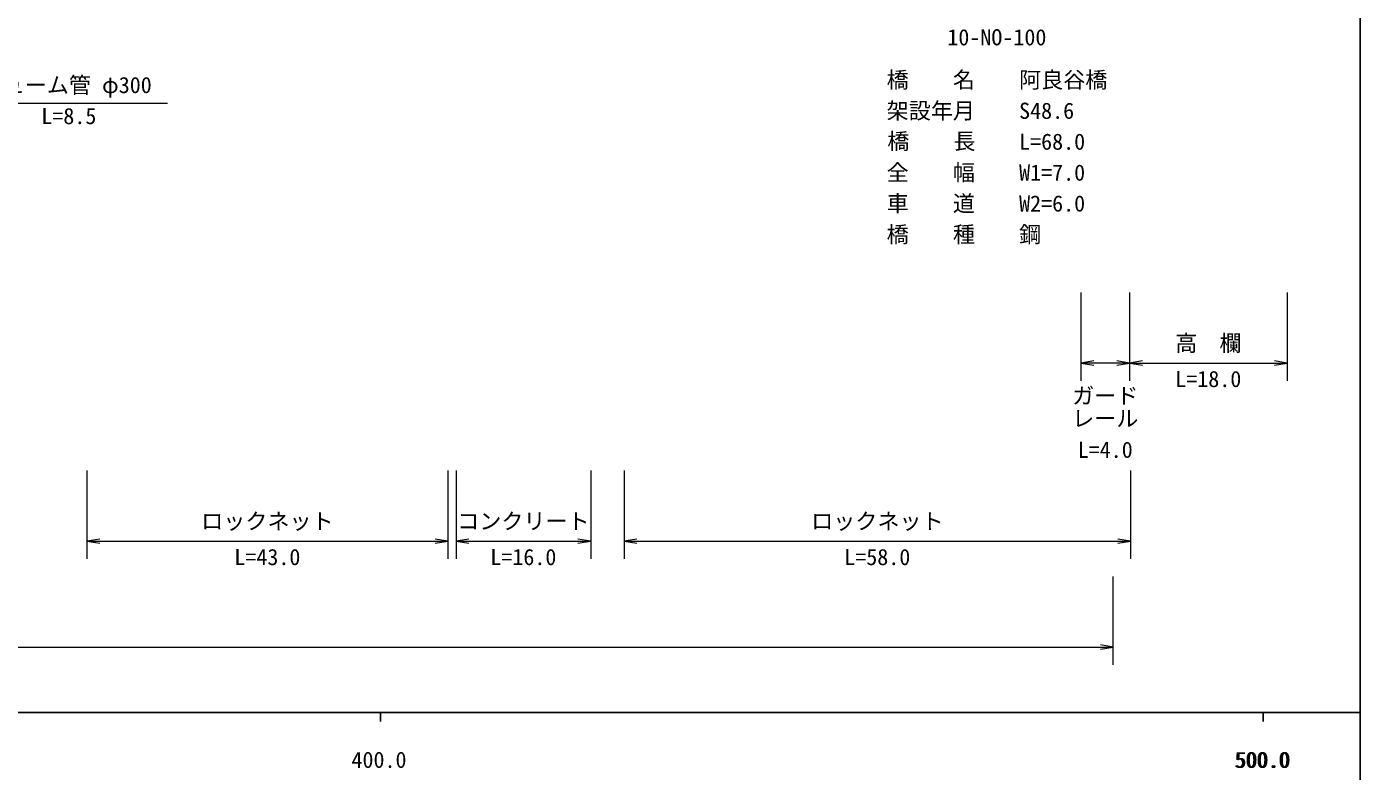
# Model space of a CAD drawing. Units: millimetres, scale not verified. Extents: x 40000 to 680000, y 20000 to 380000.
# Drawn here: x 427937 to 579000, y 198357 to 282672 of the extents above; entities that cross this region are included whole.
import ezdxf
from ezdxf.enums import TextEntityAlignment as Align

# ---------------------------------------------------------------- set-up
doc = ezdxf.new("R2010")
doc.units = ezdxf.units.MM
doc.header["$LTSCALE"] = 1000
for name, color, linetype, lineweight in [('M-BGD', 7, 'Continuous', 13), ('M-STR-STR1', 1, 'Continuous', 13), ('M-STR-STR3', 7, 'Continuous', 13), ('M-TTL-BAND', 7, 'Continuous', 25)]:
    doc.layers.add(name, color=color, linetype=linetype, lineweight=lineweight)
doc.styles.add('ＭＳ ゴシック', font='')
doc.styles.get('ＭＳ ゴシック').set_extended_font_data('MS Gothic')

# ---------------------------------------------------------------- blocks, each defined once
blk = doc.blocks.new('open_arrow')
at = {"color": 0, "linetype": 'Continuous', "lineweight": -2}
blk.add_lwpolyline([(7.5, 1.25), (0, 0), (7.5, -1.25)], dxfattribs=at)

msp = doc.modelspace()

# ---------------------------------------------------------------- linework, layer by layer
at = {"layer": 'M-BGD'}
msp.add_line((552972, 232420), (552972, 222420), dxfattribs=at)
at = {"layer": 'M-STR-STR3'}
for p, q in [((421552, 274027), (443890, 274027)), ((547357, 252577), (547357, 242577)), ((552861, 252577), (552861, 242577)), ((570716, 252577), (570716, 242577)), ((552861, 244577), (547357, 244577)), ((552861, 244577), (570716, 244577)), ((434765, 232420), (434765, 222420)), ((475649, 232420), (475649, 222420)), ((476585, 232420), (476585, 222420)), ((491822, 232420), (491822, 222420)), ((495619, 232420), (495619, 222420)), ((434765, 224420), (475649, 224420)), ((476585, 224420), (491822, 224420)), ((495619, 224420), (552972, 224420)), ((551000, 210420), (551000, 220420)), ((224534, 212420), (551000, 212420))]:
    msp.add_line(p, q, dxfattribs=at)
at = {"layer": 'M-TTL-BAND'}
for p, q in [((579000, 20000), (579000, 370000)), ((40000, 205000), (579000, 205000)), ((468000, 205000), (468000, 204000)), ((568000, 205000), (568000, 204000))]:
    msp.add_line(p, q, dxfattribs=at)

# ---------------------------------------------------------------- block references
at = {"layer": 'M-STR-STR3', "xscale": 193, "yscale": 193}
for p in [(547357, 244577), (552861, 244577), (434765, 224420), (476585, 224420), (495619, 224420)]:
    msp.add_blockref('open_arrow', p, dxfattribs=at)
at = {"layer": 'M-STR-STR3', "xscale": 193, "yscale": 193, "rotation": 180}
for p in [(552861, 244577), (570716, 244577), (475649, 224420), (491822, 224420), (552972, 224420), (551000, 212420)]:
    msp.add_blockref('open_arrow', p, dxfattribs=at)

# ---------------------------------------------------------------- texts
at = {"layer": 'M-STR-STR1', "style": 'ＭＳ ゴシック'}
for s, p in [('10-NO-100', (532219, 280008)), ('橋\u3000\u3000名', (525349, 275188)), ('阿良谷橋', (540349, 275188)), ('架設年月', (525349, 271688)), ('S48.6', (540349, 271688)), ('橋\u3000  長', (525418, 268239)), ('L=68.0', (540349, 268188)), ('全\u3000\u3000幅', (525349, 264688)), ('W1=7.0', (540349, 264688)), ('車\u3000\u3000道', (525349, 261188)), ('W2=6.0', (540349, 261188)), ('橋\u3000\u3000種', (525349, 257688)), ('鋼', (540349, 257688))]:
    msp.add_text(s, height=1833, dxfattribs=at).set_placement(p, align=Align.BOTTOM_LEFT)
at = {"layer": 'M-STR-STR3', "style": 'ＭＳ ゴシック'}
for s, p in [('ヒューム管 φ300', (422721, 274601)), ('L=8.5', (429596, 271088)), ('高\u3000欄', (558038, 245374)), ('L=18.0', (558038, 241315)), ('ガード', (546359, 239422)), ('レール', (546359, 236849)), ('L=4.0', (546984, 233302)), ('ロックネット', (447707, 225216)), ('コンクリート', (476703, 225216)), ('ロックネット', (516796, 225216)), ('L=43.0', (451457, 221157)), ('L=16.0', (480453, 221157)), ('L=58.0', (520546, 221157))]:
    msp.add_text(s, height=1833, dxfattribs=at).set_placement(p, align=Align.BOTTOM_LEFT)
at = {"layer": 'M-TTL-BAND', "style": 'ＭＳ ゴシック'}
for s, p in [('400.0', (467844, 198195)), ('500.0', (567844, 198195)), ('500.0', (568000, 198195))]:
    msp.add_text(s, height=1833, dxfattribs=at).set_placement(p, align=Align.BOTTOM_CENTER)

doc.saveas('drawing.dxf')
